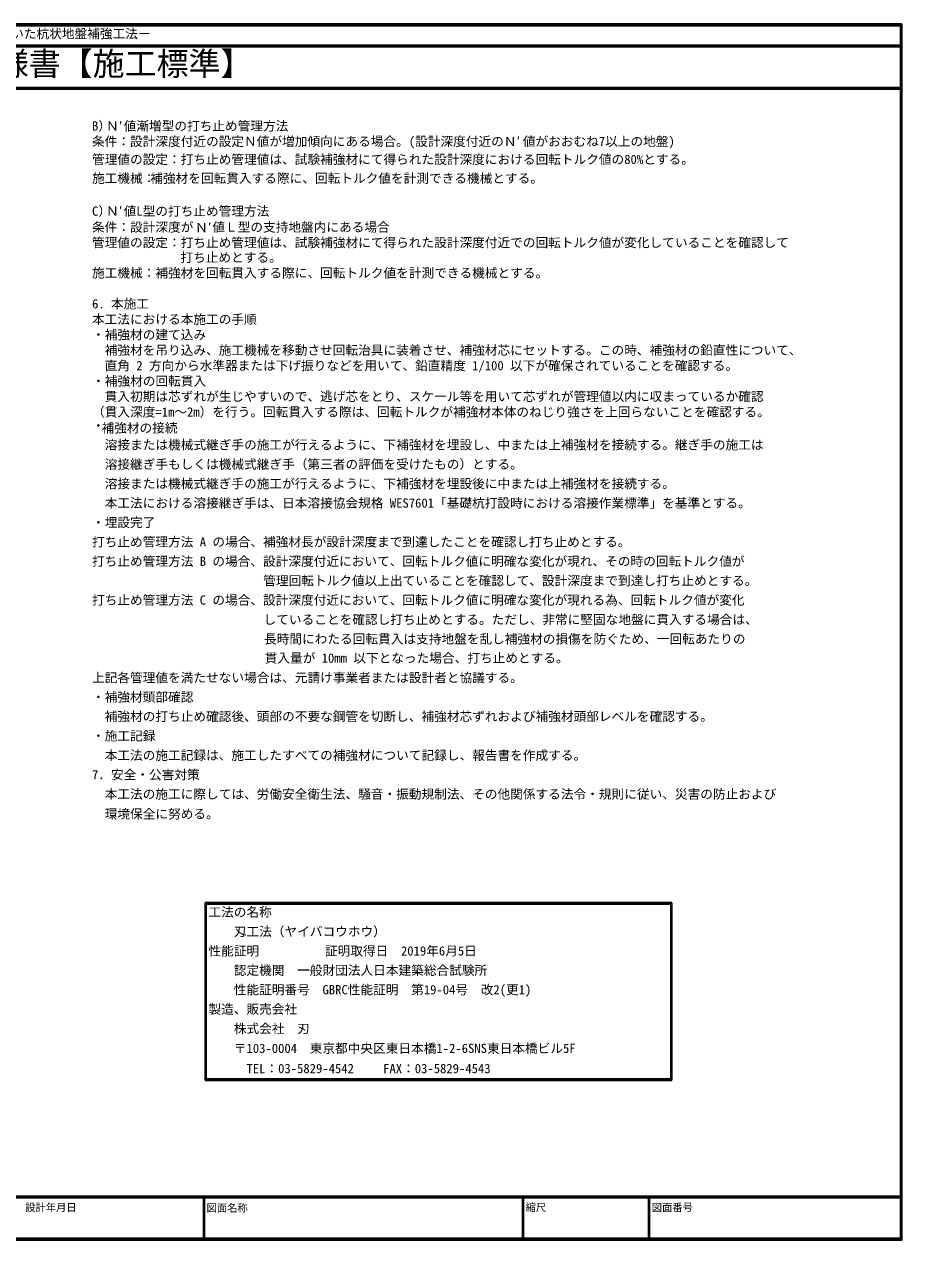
# Model space of a CAD drawing. Units: millimetres, scale not verified. Extents: x -39348 to 39622, y -27419 to 27142.
# Drawn here: x 229 to 39622, y -27419 to 27142 of the extents above; entities that cross this region are included whole.
import ezdxf
from ezdxf.enums import TextEntityAlignment as Align

# ---------------------------------------------------------------- set-up
doc = ezdxf.new("R2010")
doc.units = ezdxf.units.MM
doc.header["$LTSCALE"] = 100
doc.layers.add('0-0', color=7, linetype='Continuous', lineweight=9)
doc.styles.add('MS Gothic', font='')
doc.styles.add('ＭＳ ゴシック', font='')
doc.styles.get('MS Gothic').set_extended_font_data('MS Gothic')
doc.styles.get('ＭＳ ゴシック').set_extended_font_data('MS Gothic')

msp = doc.modelspace()

# ---------------------------------------------------------------- linework, layer by layer
at = {"layer": '0-0', "lineweight": 35}
for p, q in [((39622.5, 27141.9), (-39348.2, 27141.9)), ((-39300.8, 27094.4), (39575.1, 27094.4)), ((39622.5, 27094.4), (39622.5, 27141.9)), ((39575.1, 26193.6), (-39300.8, 26193.6)), ((39622.5, 26146.2), (39622.5, 26193.6)), ((-39300.8, 26146.2), (39575.1, 26146.2)), ((39575.1, 24297.1), (-39300.8, 24297.1)), ((-39300.8, 24249.6), (39575.1, 24249.6)), ((37938.7, 24217.4), (37938.7, 24264.8)), ((8348.7, -12301.2), (8348.7, -20260.7)), ((8396.1, -12301.2), (8348.7, -12301.2)), ((8396.1, -12301.2), (8396.1, -12348.6)), ((29307.3, -12301.2), (8396.1, -12301.2)), ((8396.1, -20260.7), (8396.1, -12301.2)), ((8396.1, -12348.6), (29307.3, -12348.6)), ((29259.9, -12348.6), (29259.9, -20260.7)), ((29307.3, -12348.6), (29259.9, -12348.6)), ((29307.3, -12348.6), (29307.3, -12301.2)), ((29307.3, -20260.7), (29307.3, -12348.6)), ((8348.7, -20260.7), (8396.1, -20260.7)), ((8396.1, -20213.3), (8396.1, -20260.7)), ((29307.3, -20213.3), (8396.1, -20213.3)), ((8396.1, -20260.7), (29307.3, -20260.7)), ((29259.9, -20260.7), (29307.3, -20260.7)), ((29307.3, -20260.7), (29307.3, -20213.3)), ((39575.1, -25475.1), (-39300.8, -25475.1)), ((-39300.8, -25522.5), (39575.1, -25522.5)), ((8270.4, -25522.5), (8270.4, -27419)), ((8317.8, -25522.5), (8270.4, -25522.5)), ((8317.8, -27419), (8317.8, -25522.5)), ((22592.1, -25522.5), (22592.1, -27419)), ((22639.6, -27419), (22639.6, -25522.5)), ((28258, -25522.5), (28258, -27419)), ((28305.5, -27419), (28305.5, -25522.5)), ((39622.5, -25522.5), (39622.5, -25475.1)), ((8270.4, -27419), (8317.8, -27419)), ((22592.1, -27419), (22639.6, -27419)), ((28258, -27419), (28305.5, -27419)), ((39575.1, -27419), (39622.5, -27419)), ((39622.5, -27419), (39622.5, -27371.6))]:
    msp.add_line(p, q, dxfattribs=at)
for points in [[(-39348.2, -27419), (39622.5, -27419), (39622.5, 27141.9)], [(39575.1, 27094.4), (39575.1, -27371.6), (-39300.8, -27371.6)]]:
    msp.add_lwpolyline(points, dxfattribs=at)

# ---------------------------------------------------------------- texts
at = {"layer": '0-0'}
for s, height, style, p in [('ー先端翼付鋼管を用いた杭状地盤補強工法ー', 417.1, 'MS Gothic', (-5481.5, 26388)), ('刄工法\u3000特記仕様書【施工標準】', 1052, 'ＭＳ ゴシック', (-11051.4, 24534)), ('B）  値漸増型の打ち止め管理方法', 417.1, 'ＭＳ ゴシック', (3269.5, 22246.5)), ('Ｎ′', 417.1, 'ＭＳ ゴシック', (3901.3, 22237.4)), ('条件：設計深度付近の設定Ｎ値が増加傾向にある場合。(設計深度付近の   値がおおむね7以上の地盤)', 417.1, 'ＭＳ ゴシック', (3269.5, 21553.1)), ('Ｎ′', 417.1, 'ＭＳ ゴシック', (21758.8, 21546.6)), ('管理値の設定：打ち止め管理値は、試験補強材にて得られた設計深度における回転トルク値の80%とする。', 417.1, 'ＭＳ ゴシック', (3269.5, 20745)), ('施工機械：', 417.1, 'MS Gothic', (3269.5, 19897.5)), ('補強材を回転貫入する際に、回転トルク値を計測できる機械とする。', 417.1, 'MS Gothic', (5883.2, 19897.5)), ('C）  値L型の打ち止め管理方法', 417.1, 'ＭＳ ゴシック', (3269.5, 18421.8)), ('Ｎ′', 417.1, 'ＭＳ ゴシック', (3901.3, 18420.3)), ('条件：設計深度が   値Ｌ型の支持地盤内にある場合', 417.1, 'ＭＳ ゴシック', (3269.2, 17704.7)), ('Ｎ′', 417.1, 'ＭＳ ゴシック', (7898.3, 17685.3)), ('管理値の設定：打ち止め管理値は、試験補強材にて得られた設計深度付近での回転トルク値が変化していることを確認して', 417.1, 'ＭＳ ゴシック', (3269.5, 17011.3)), ('打ち止めとする。', 417.1, 'ＭＳ ゴシック', (7238.8, 16341.5)), ('施工機械：補強材を回転貫入する際に、回転トルク値を計測できる機械とする。', 417.1, 'ＭＳ ゴシック', (3269.5, 15648.1)), ('6. 本施工', 417.1, 'ＭＳ ゴシック', (3269.5, 14261.3)), ('本工法における本施工の手順', 417.1, 'MS Gothic', (3269.5, 13567.9)), ('・補強材の建て込み', 417.1, 'MS Gothic', (3269.5, 12874.4)), ('\u3000補強材を吊り込み、施工機械を移動させ回転治具に装着させ、補強材芯にセットする。この時、補強材の鉛直性について、', 417.1, 'MS Gothic', (3269.5, 12181)), ('\u3000直角 2 方向から水準器または下げ振りなどを用いて、鉛直精度 1/100 以下が確保されていることを確認する。', 417.1, 'MS Gothic', (3269.5, 11487.6)), ('・補強材の回転貫入', 417.1, 'MS Gothic', (3273, 10794.2)), ('\u3000貫入初期は芯ずれが生じやすいので、逃げ芯をとり、スケール等を用いて芯ずれが管理値以内に収まっているか確認', 417.1, 'MS Gothic', (3269.5, 10100.8)), ('（貫入深度=1m～2m）を行う。回転貫入する際は、回転トルクが補強材本体のねじり強さを上回らないことを確認する。', 417.1, 'MS Gothic', (3269.5, 9407.3)), ('補強材の接続', 417.1, 'MS Gothic', (3696.2, 8690.2)), ('・', 417.1, 'MS Gothic', (3269.5, 8794.5)), ('\u3000溶接または機械式継ぎ手の施工が行えるように、下補強材を埋設し、中または上補強材を接続する。継ぎ手の施工は', 417.1, 'MS Gothic', (3269.5, 7931.6)), ('\u3000溶接継ぎ手もしくは機械式継ぎ手（第三者の評価を受けたもの）とする。', 417.1, 'MS Gothic', (3269.5, 7060.4)), ('\u3000溶接または機械式継ぎ手の施工が行えるように、下補強材を埋設後に中または上補強材を接続する。', 417.1, 'MS Gothic', (3269.5, 6189.2)), ('\u3000本工法における溶接継ぎ手は、日本溶接協会規格 WES7601「基礎杭打設時における溶接作業標準」を基準とする。', 417.1, 'MS Gothic', (3269.5, 5317.9)), ('・埋設完了', 417.1, 'MS Gothic', (3269.5, 4446.7)), ('打ち止め管理方法 A の場合、補強材長が設計深度まで到達したことを確認し打ち止めとする。', 417.1, 'MS Gothic', (3269.5, 3575.5)), ('打ち止め管理方法 B の場合、設計深度付近において、回転トルク値に明確な変化が現れ、その時の回転トルク値が', 417.1, 'MS Gothic', (3269.5, 2704.3)), ('管理回転トルク値以上出ていることを確認して、設計深度まで到達し打ち止めとする。', 417.1, 'ＭＳ ゴシック', (10956.8, 1833.1)), ('打ち止め管理方法 C の場合、設計深度付近において、回転トルク値に明確な変化が現れる為、回転トルク値が変化', 417.1, 'ＭＳ ゴシック', (3269.5, 961.8)), ('していることを確認し打ち止めとする。ただし、非常に堅固な地盤に貫入する場合は、', 417.1, 'ＭＳ ゴシック', (10972, 88.6)), ('長時間にわたる回転貫入は支持地盤を乱し補強材の損傷を防ぐため、一回転あたりの', 417.1, 'ＭＳ ゴシック', (10991.6, -782.6)), ('貫入量が 10mm 以下となった場合、打ち止めとする。', 417.1, 'ＭＳ ゴシック', (11021.6, -1641.5)), ('上記各管理値を満たせない場合は、元請け事業者または設計者と協議する。', 417.1, 'MS Gothic', (3269.5, -2520.1)), ('・補強材頭部確認', 417.1, 'MS Gothic', (3269.5, -3391.3)), ('\u3000補強材の打ち止め確認後、頭部の不要な鋼管を切断し、補強材芯ずれおよび補強材頭部レベルを確認する。', 417.1, 'MS Gothic', (3269.5, -4262.5)), ('・施工記録', 417.1, 'MS Gothic', (3269.5, -5133.7)), ('\u3000本工法の施工記録は、施工したすべての補強材について記録し、報告書を作成する。', 417.1, 'MS Gothic', (3269.5, -6005)), ('7．安全・公害対策', 417.1, 'ＭＳ ゴシック', (3269.5, -6876.2)), ('\u3000本工法の施工に際しては、労働安全衛生法、騒音・振動規制法、その他関係する法令・規則に従い、災害の防止および', 417.1, 'MS Gothic', (3269.5, -7747.4)), ('\u3000環境保全に努める。', 417.1, 'MS Gothic', (3269.5, -8636.4)), ('工法の名称', 417.1, 'MS Gothic', (8496.8, -13045.6)), ('\u3000\u3000刄工法（ヤイバコウホウ）', 417.1, 'MS Gothic', (8496.8, -13916.8)), ('性能証明\u3000\u3000\u3000', 417.1, 'MS Gothic', (8496.8, -14788)), ('証明取得日\u30002019年6月5日', 417.1, 'ＭＳ ゴシック', (13726.1, -14788)), ('\u3000\u3000認定機関\u3000一般財団法人日本建築総合試験所', 417.1, 'ＭＳ ゴシック', (8496.8, -15659.2)), ('\u3000\u3000性能証明番号\u3000GBRC性能証明\u3000第19-04号  改2(更1)', 417.1, 'ＭＳ ゴシック', (8496.8, -16530.4)), ('製造、販売会社', 417.1, 'MS Gothic', (8496.8, -17401.7)), ('\u3000\u3000株式会社\u3000刃', 417.1, 'MS Gothic', (8496.8, -18272.9)), ('\u3000\u3000〒103-0004\u3000東京都中央区東日本橋1-2-6SNS東日本橋ビル5F', 417.1, 'ＭＳ ゴシック', (8496.8, -19161.9)), ('\u3000\u3000\u3000TEL：03-5829-4542\u3000\u3000', 417.1, 'ＭＳ ゴシック', (8496.8, -20068.7)), ('FAX：03-5829-4543', 417.1, 'ＭＳ ゴシック', (16339.8, -20068.7)), ('設計年月日', 338.9, 'MS Gothic', (267.4, -26242.6)), ('図面名称', 338.9, 'MS Gothic', (8412.6, -26266.3)), ('縮尺', 338.9, 'MS Gothic', (22734.4, -26242.6)), ('図面番号', 338.9, 'MS Gothic', (28400.3, -26242.6))]:
    msp.add_text(s, height=height, dxfattribs=dict(at, style=style)).set_placement(p, align=Align.BOTTOM_LEFT)

doc.saveas('drawing.dxf')
